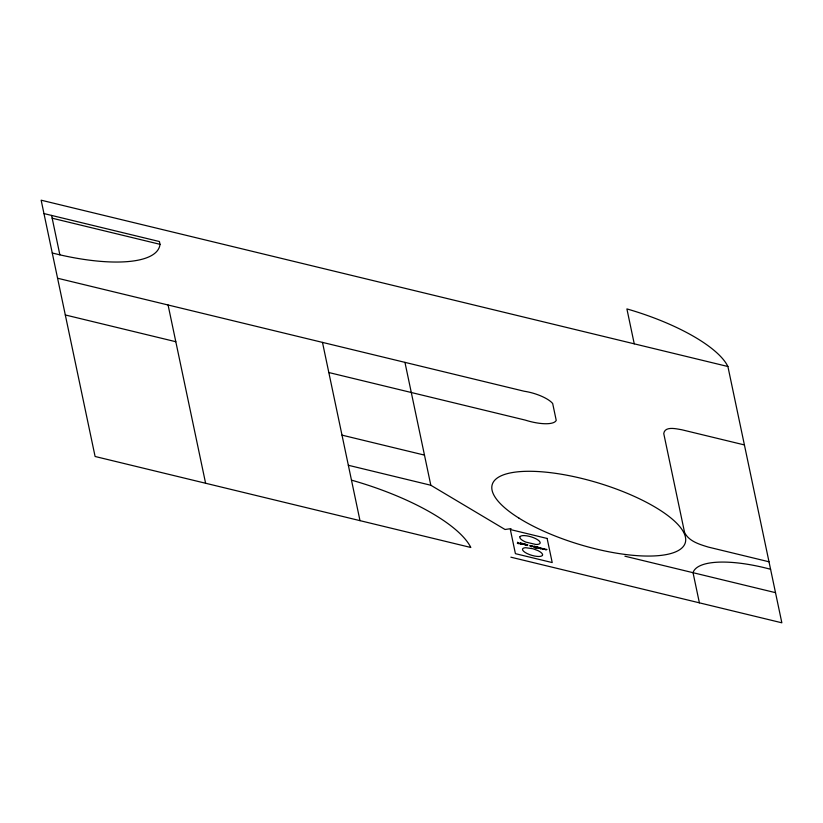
<?xml version="1.0" encoding="UTF-8"?>
<svg xmlns="http://www.w3.org/2000/svg" width="823" height="823" viewBox="0 0 823 823"><rect width="100%" height="100%" fill="white"/><g stroke="black" fill="none" stroke-linecap="round" stroke-linejoin="round"><path stroke-width="1.23" d="M527.368 545.238C524.158 544.415 528.387 546.647 527.677 544.672L527.368 545.238L525.609 544.435L527.245 544.672M511.021 528.613L505.044 529.498L430.82 485.251L348.345 465.273M510.867 557.181L781.85 622.805L727.902 366.513L41.15 200.195L95.098 456.487L470.828 547.49A132.092 42.127 16.8 0 0 351.483 480.138M43.969 213.579L159.425 241.54L160.001 244.318A117.802 37.58 16.8 0 1 59.873 254.842L52.261 253M52.168 218.208L160.001 244.318M57.579 278.236L524.189 391.244A23.147 7.386 16.8 0 1 552.675 403.517L556.225 420.368A28.579 9.115 16.8 0 1 525.177 420.08L328.83 372.531M744.404 444.924L681.876 429.781C676.527 428.906 664.881 425.789 663.75 433.536L684.561 532.419C688.748 541.318 699.622 544.415 708.336 547.089L769.001 561.78M65.305 314.962L175.813 341.72M342.008 435.141L424.473 455.109M624.904 556.194L775.503 592.663M517.718 542.717L519.57 543.664L517.41 543.417L517.616 542.234C517.523 544.487 520.465 543.211 517.749 542.871M544.013 549.239L542.254 548.468L543.9 548.694M522.543 544.034L520.784 543.273L522.43 543.499M543.982 549.106L542.727 548.591L543.921 548.838M527.337 545.073L526.092 544.497L527.276 544.805M522.512 543.91L521.257 543.396L522.451 543.633M540.258 548.406L541.38 548.725L541.308 547.974L541.884 548.715L540.289 548.55M530.238 545.433C536.04 548.519 525.65 545.083 531.956 545.711M534.631 546.503C541.956 550.031 529.302 546.184 536.236 547.83L534.096 546.225L536.575 546.832M699.385 602.837L693.038 572.695A80.932 25.811 16.8 0 1 770.585 569.279M634.245 343.829L626.9 308.913A113.265 36.13 16.8 0 1 727.902 366.513M404.947 362.367L430.82 485.251M322.482 342.389L360.001 520.65M168.077 304.994L205.606 483.255M51.582 215.42L59.873 254.842M522.996 544.168C520.373 543.931 522.08 544.631 522.41 543.396L522.996 544.168M544.466 549.373C541.791 549.095 543.591 549.846 543.88 548.591L544.466 549.373M538.839 547.84L537.398 547.336L538.839 547.84M519.971 536.74L519.869 537.625A10.586 3.374 16.8 0 0 525.743 542.079L535.876 544.476A10.586 3.374 16.8 0 0 540.145 542.439L539.559 541.38A10.586 3.374 16.8 0 0 531.73 537.038L529.076 536.287A10.586 3.374 16.8 0 0 519.971 536.74M523.881 544.065L525.527 545.021L523.397 543.982L525.341 544.157L523.881 544.065M546.77 549.569C544.867 550.803 544.445 547.995 546.77 549.569M536.956 547.182C538.376 549.682 540.649 546.863 537.038 547.12M542.583 554.928L542.131 555.7A10.442 3.333 16.8 0 1 534.755 556.06L532.142 555.443A10.442 3.333 16.8 0 1 522.739 550.217L522.502 549.25A10.442 3.333 16.8 0 1 525.732 547.717L532.944 548.735L537.913 550.597A10.442 3.333 16.8 0 1 542.583 554.928M547.13 538.458L510.342 529.549L515.414 553.663L552.212 562.572L547.13 538.458M520.259 542.871L520.548 544.229L520.259 542.871M540.104 547.686L540.31 548.653L540.104 547.686M533.839 546.626L532.491 546.307L533.839 546.626M519.056 518.192A100.818 32.159 16.8 0 0 681.979 547.912A100.818 32.159 16.8 0 0 565.216 474.912A100.818 32.159 16.8 0 0 519.056 518.192"/></g></svg>
